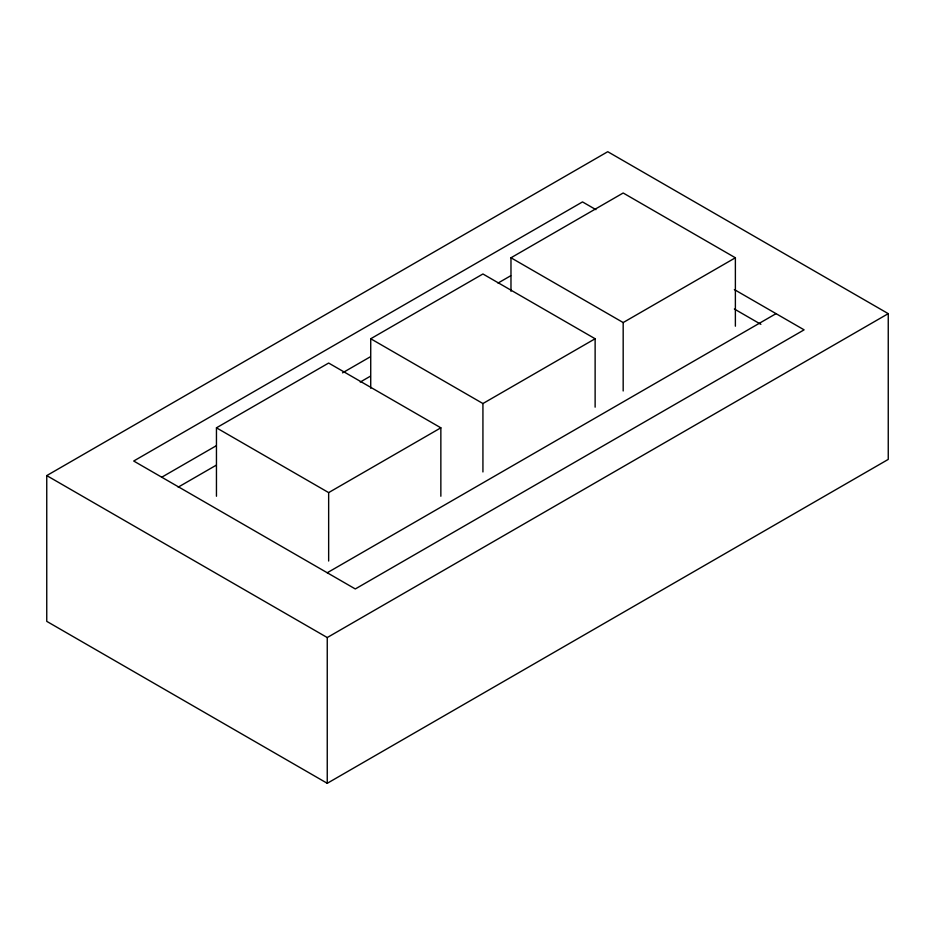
<?xml version="1.0" encoding="UTF-8"?>
<svg xmlns="http://www.w3.org/2000/svg" width="935" height="935" viewBox="0 0 935 935"><rect width="100%" height="100%" fill="white"/><g stroke="black" fill="none" stroke-linecap="round" stroke-linejoin="round"><path stroke-width="1.4" d="M46.75 475.599L607.75 151.704L888.25 313.646L888.25 459.401L327.25 783.296L46.75 621.354L46.75 475.599L327.25 637.541L888.25 313.646M216.452 496.24L216.452 427.821L328.652 363.049L440.852 427.821L440.852 496.24M370.727 388.247L370.727 338.75L482.927 273.978L595.127 338.75L595.127 407.169M510.977 291.264L510.977 257.779L623.178 192.996L735.378 257.779L735.378 326.198M161.755 477.212L216.114 445.831M342.537 372.843L370.353 356.784M498.039 283.06L510.685 275.767M178.188 487.158L216.114 465.268M360.244 382.053L370.353 376.221M216.452 427.821L328.652 492.605L440.852 427.821M370.727 338.75L482.927 403.534L595.127 338.75M510.977 257.779L623.178 322.552L735.378 257.779M327.25 572.758L776.05 313.646M595.922 209.65L582.505 201.913L133.705 461.025L355.3 588.957L804.1 329.845L734.361 289.581M734.361 309.017L760.891 324.328M623.178 322.552L623.178 390.97M482.927 403.534L482.927 471.953M328.652 492.605L328.652 561.023M327.25 637.541L327.25 783.296"/></g></svg>
